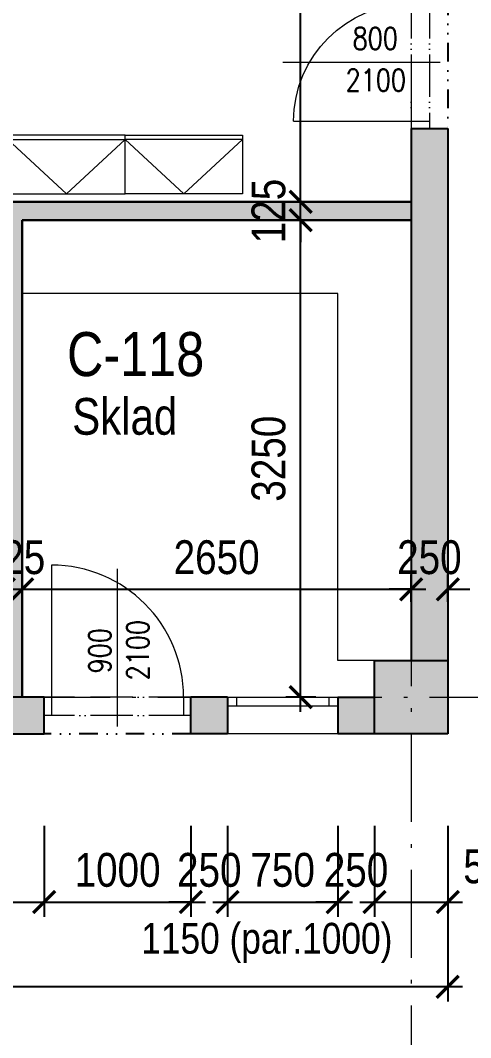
# Model space of a CAD drawing. Header units: millimetres. Extents: x 325046 to 1268204, y 1875583 to 2761998.
# Drawn here: x 943416 to 946485, y 2580573 to 2587504 of the extents above; entities that cross this region are included whole.
import ezdxf

# ---------------------------------------------------------------- set-up
doc = ezdxf.new("R2010")
doc.units = ezdxf.units.MM
doc.header["$LTSCALE"] = 100
doc.header["$PDMODE"] = 65
for name, pattern in [('ACAD_ISO05W100', [33, 24, -3, 0, -3, 0, -3]), ('ACAD_ISO10W100', [18.5, 12, -3, 0.5, -3]), ('DIVIDE', [31.75, 12.7, -6.35, 0, -6.35, 0, -6.35])]:
    doc.linetypes.add(name, pattern=pattern)
for name, color, linetype, lineweight, true_color in [('DVEŘE - POPIS', 7, 'Continuous', 5, 0x008a22), ('INTERIÉR', 7, 'Continuous', 5, 0xa65930), ('otvory', 7, 'Continuous', 20, 0xb30000), ('PŘÍČKY - SDK', 7, 'Continuous', 30, 0x6a1174)]:
    doc.layers.add(name, color=color, linetype=linetype, lineweight=lineweight, true_color=true_color)
for name, color, linetype in [('kóty 100', 5, 'Continuous'), ('NRŘ', 6, 'DIVIDE'), ('PŘÍČKY - ZDĚNÉ', 4, 'Continuous'), ('ČÍSLO MÍSTNOSTI', 4, 'Continuous'), ('ŽB- SLOUPY', 3, 'Continuous')]:
    doc.layers.add(name, color=color, linetype=linetype)
for name, color, linetype, lineweight in [('Objekty - osy', 5, 'ACAD_ISO10W100', 20), ('ŠRAF-YTONG', 54, 'Continuous', 9), ('ŽB - Šraf-prefa', 253, 'Continuous', 13)]:
    doc.layers.add(name, color=color, linetype=linetype, lineweight=lineweight)
doc.layers.add('POPIS MÍSTNOSTÍ', color=7, linetype='Continuous', true_color=0x072bf2)
doc.layers.add('ŠRAF - SDK', color=7, linetype='Continuous', true_color=0xfbe0ee)
doc.styles.add('ARIAL NARROW', font='ARIALN.TTF')
doc.styles.add('FSIMPLEX', font='simplex.shx')
doc.dimstyles.new('100', dxfattribs={"dimscale": 100, "dimtxt": 2.3, "dimasz": 1.5, "dimexe": 1, "dimexo": 4, "dimgap": 1, "dimtad": 1, "dimdec": 0, "dimzin": 0, "dimdsep": 46, "dimtxsty": 'ARIAL NARROW', "dimblk": 'ARCHTICK', "dimcen": 4, "dimdle": 1, "dimclrd": 256, "dimclre": 256, "dimclrt": 7, "dimadec": 0, "dimazin": 0, "dimtfac": 1, "dimtdec": 0, "dimtix": 1, "dimtofl": 0, "dimtmove": 0, "dimatfit": 2, "dimldrblk": 'OBLIQUE', "dimfxl": 1, "dimtolj": 1, "dimtzin": 0, "dimlwd": -1, "dimlwe": -1, "dimarcsym": 1})

# ---------------------------------------------------------------- blocks, each defined once
blk = doc.blocks.new('A$C2DA8013F')
at = {"layer": 'otvory'}
for p, q in [((74.6, 850), (999.6, 850)), ((874.6, 50), (999.6, 50))]:
    blk.add_line(p, q, dxfattribs=at)
at = {"layer": 'otvory', "linetype": 'ACAD_ISO05W100', "ltscale": 0.12}
for p, q in [((874.6, 0), (874.6, 900)), ((999.6, 0), (999.6, 900))]:
    blk.add_line(p, q, dxfattribs=at)
at = {"layer": 'otvory', "ltscale": 2, "transparency": 33554687}
blk.add_line((1073.7, 450), (0, 450), dxfattribs=at)
blk.add_arc((874.6, 850), 800, 180, 270, dxfattribs=at)
blk = doc.blocks.new('A$C2EF056AC')
at = {"layer": 'otvory', "linetype": 'ACAD_ISO05W100', "ltscale": 0.12}
for p, q in [((900, 1000), (900, 0)), ((1025, 1000), (1025, 0))]:
    blk.add_line(p, q, dxfattribs=at)
at = {"layer": 'otvory'}
for p, q in [((900, 950), (1025, 950)), ((0, 50), (1025, 50))]:
    blk.add_line(p, q, dxfattribs=at)
at = {"layer": 'otvory', "ltscale": 2, "transparency": 33554687}
blk.add_line((1099, 500), (25.4, 500), dxfattribs=at)
blk.add_arc((900, 50), 900, 90, 180, dxfattribs=at)
blk = doc.blocks.new('_ARCHTICK')
at = {"color": 0, "linetype": 'ByBlock', "const_width": 0.15}
blk.add_lwpolyline([(-0.5, -0.5), (0.5, 0.5)], dxfattribs=at)
blk = doc.blocks.new('*D1193')
at = {"layer": 'Defpoints', "color": 0, "linetype": 'ByBlock', "ltscale": 100, "transparency": 16777216}
for p in [(910448.7, 2582417), (946328.7, 2582417), (910448.7, 2580919.4)]:
    blk.add_point(p, dxfattribs=at)
at = {"layer": 'kóty 100', "linetype": 'ByBlock', "ltscale": 100, "transparency": 16777216}
for p, q in [((910448.7, 2582017), (910448.7, 2580819.4)), ((946328.7, 2582017), (946328.7, 2580819.4)), ((946428.7, 2580919.4), (910348.7, 2580919.4))]:
    blk.add_line(p, q, dxfattribs=at)
at = {"layer": 'kóty 100', "linetype": 'ByBlock', "ltscale": 100, "transparency": 16777216, "xscale": 150, "yscale": 150, "zscale": 150, "rotation": 180}
blk.add_blockref('_ARCHTICK', (910448.7, 2580919.4), dxfattribs=at)
at = {"layer": 'kóty 100', "linetype": 'ByBlock', "ltscale": 100, "transparency": 16777216, "xscale": 150, "yscale": 150, "zscale": 150}
blk.add_blockref('_ARCHTICK', (946328.7, 2580919.4), dxfattribs=at)
at = {"layer": 'kóty 100', "color": 7, "linetype": 'ByBlock', "ltscale": 100, "transparency": 16777216, "insert": (928388.7, 2581136.8), "char_height": 230, "attachment_point": 5, "style": 'ARIAL NARROW'}
blk.add_mtext('\\A1;35880', dxfattribs=at)
blk = doc.blocks.new('_Oblique')
at = {"color": 0, "lineweight": -2}
blk.add_line((-0.5, -0.5), (0.5, 0.5), dxfattribs=at)
blk = doc.blocks.new('*D1208')
at = {"layer": 'Defpoints', "color": 0, "linetype": 'ByBlock', "ltscale": 100, "transparency": 16777216}
for p in [(938908.7, 2582417), (943578.7, 2582417), (943578.7, 2581497.5)]:
    blk.add_point(p, dxfattribs=at)
at = {"layer": 'kóty 100', "linetype": 'ByBlock', "ltscale": 100, "transparency": 16777216}
for p, q in [((938908.7, 2582017), (938908.7, 2581397.5)), ((943578.7, 2582017), (943578.7, 2581397.5)), ((938808.7, 2581497.5), (943678.7, 2581497.5))]:
    blk.add_line(p, q, dxfattribs=at)
at = {"layer": 'kóty 100', "linetype": 'ByBlock', "ltscale": 100, "transparency": 16777216, "xscale": 150, "yscale": 150, "zscale": 150, "rotation": 180}
blk.add_blockref('_ARCHTICK', (938908.7, 2581497.5), dxfattribs=at)
at = {"layer": 'kóty 100', "linetype": 'ByBlock', "ltscale": 100, "transparency": 16777216, "xscale": 150, "yscale": 150, "zscale": 150}
blk.add_blockref('_ARCHTICK', (943578.7, 2581497.5), dxfattribs=at)
at = {"layer": 'kóty 100', "color": 7, "linetype": 'ByBlock', "ltscale": 100, "transparency": 16777216, "insert": (941243.7, 2581715), "char_height": 230, "attachment_point": 5, "style": 'ARIAL NARROW'}
blk.add_mtext('\\A1;4670', dxfattribs=at)
blk = doc.blocks.new('*D1209')
at = {"layer": 'Defpoints', "color": 0, "linetype": 'ByBlock', "ltscale": 100, "transparency": 16777216}
for p in [(943578.7, 2582417), (944578.7, 2582417), (944578.7, 2581497.5)]:
    blk.add_point(p, dxfattribs=at)
at = {"layer": 'kóty 100', "linetype": 'ByBlock', "ltscale": 100, "transparency": 16777216}
for p, q in [((943578.7, 2582017), (943578.7, 2581397.5)), ((944578.7, 2582017), (944578.7, 2581397.5)), ((943478.7, 2581497.5), (944678.7, 2581497.5))]:
    blk.add_line(p, q, dxfattribs=at)
at = {"layer": 'kóty 100', "linetype": 'ByBlock', "ltscale": 100, "transparency": 16777216, "xscale": 150, "yscale": 150, "zscale": 150, "rotation": 180}
blk.add_blockref('_ARCHTICK', (943578.7, 2581497.5), dxfattribs=at)
at = {"layer": 'kóty 100', "linetype": 'ByBlock', "ltscale": 100, "transparency": 16777216, "xscale": 150, "yscale": 150, "zscale": 150}
blk.add_blockref('_ARCHTICK', (944578.7, 2581497.5), dxfattribs=at)
at = {"layer": 'kóty 100', "color": 7, "linetype": 'ByBlock', "ltscale": 100, "transparency": 16777216, "insert": (944078.7, 2581715), "char_height": 230, "attachment_point": 5, "style": 'ARIAL NARROW'}
blk.add_mtext('\\A1;1000', dxfattribs=at)
blk = doc.blocks.new('*D1210')
at = {"layer": 'Defpoints', "color": 0, "linetype": 'ByBlock', "ltscale": 100, "transparency": 16777216}
for p in [(944578.7, 2582417), (944828.7, 2582417), (944828.7, 2581497.5)]:
    blk.add_point(p, dxfattribs=at)
at = {"layer": 'kóty 100', "linetype": 'ByBlock', "ltscale": 100, "transparency": 16777216}
for p, q in [((944578.7, 2582017), (944578.7, 2581397.5)), ((944828.7, 2582017), (944828.7, 2581397.5)), ((944578.7, 2581497.5), (944428.7, 2581497.5)), ((944828.7, 2581497.5), (944978.7, 2581497.5))]:
    blk.add_line(p, q, dxfattribs=at)
at = {"layer": 'kóty 100', "linetype": 'ByBlock', "ltscale": 100, "transparency": 16777216, "xscale": 150, "yscale": 150, "zscale": 150}
blk.add_blockref('_ARCHTICK', (944578.7, 2581497.5), dxfattribs=at)
at = {"layer": 'kóty 100', "linetype": 'ByBlock', "ltscale": 100, "transparency": 16777216, "xscale": 150, "yscale": 150, "zscale": 150, "rotation": 180}
blk.add_blockref('_ARCHTICK', (944828.7, 2581497.5), dxfattribs=at)
at = {"layer": 'kóty 100', "color": 7, "linetype": 'ByBlock', "ltscale": 100, "transparency": 16777216, "insert": (944703.7, 2581715), "char_height": 230, "attachment_point": 5, "style": 'ARIAL NARROW'}
blk.add_mtext('\\A1;250', dxfattribs=at)
blk = doc.blocks.new('*D1211')
at = {"layer": 'Defpoints', "color": 0, "linetype": 'ByBlock', "ltscale": 100, "transparency": 16777216}
for p in [(944828.7, 2582417), (945578.7, 2582417), (945578.7, 2581497.5)]:
    blk.add_point(p, dxfattribs=at)
at = {"layer": 'kóty 100', "linetype": 'ByBlock', "ltscale": 100, "transparency": 16777216}
for p, q in [((944828.7, 2582017), (944828.7, 2581397.5)), ((945578.7, 2582017), (945578.7, 2581397.5)), ((944728.7, 2581497.5), (945678.7, 2581497.5))]:
    blk.add_line(p, q, dxfattribs=at)
at = {"layer": 'kóty 100', "linetype": 'ByBlock', "ltscale": 100, "transparency": 16777216, "xscale": 150, "yscale": 150, "zscale": 150, "rotation": 180}
blk.add_blockref('_ARCHTICK', (944828.7, 2581497.5), dxfattribs=at)
at = {"layer": 'kóty 100', "linetype": 'ByBlock', "ltscale": 100, "transparency": 16777216, "xscale": 150, "yscale": 150, "zscale": 150}
blk.add_blockref('_ARCHTICK', (945578.7, 2581497.5), dxfattribs=at)
at = {"layer": 'kóty 100', "color": 7, "linetype": 'ByBlock', "ltscale": 100, "transparency": 16777216, "insert": (945203.7, 2581715), "char_height": 230, "attachment_point": 5, "style": 'ARIAL NARROW'}
blk.add_mtext('\\A1;750', dxfattribs=at)
blk = doc.blocks.new('*D1212')
at = {"layer": 'Defpoints', "color": 0, "linetype": 'ByBlock', "ltscale": 100, "transparency": 16777216}
for p in [(945578.7, 2582417), (945828.7, 2582417), (945828.7, 2581497.5)]:
    blk.add_point(p, dxfattribs=at)
at = {"layer": 'kóty 100', "linetype": 'ByBlock', "ltscale": 100, "transparency": 16777216}
for p, q in [((945578.7, 2582017), (945578.7, 2581397.5)), ((945828.7, 2582017), (945828.7, 2581397.5)), ((945578.7, 2581497.5), (945428.7, 2581497.5)), ((945828.7, 2581497.5), (945978.7, 2581497.5))]:
    blk.add_line(p, q, dxfattribs=at)
at = {"layer": 'kóty 100', "linetype": 'ByBlock', "ltscale": 100, "transparency": 16777216, "xscale": 150, "yscale": 150, "zscale": 150}
blk.add_blockref('_ARCHTICK', (945578.7, 2581497.5), dxfattribs=at)
at = {"layer": 'kóty 100', "linetype": 'ByBlock', "ltscale": 100, "transparency": 16777216, "xscale": 150, "yscale": 150, "zscale": 150, "rotation": 180}
blk.add_blockref('_ARCHTICK', (945828.7, 2581497.5), dxfattribs=at)
at = {"layer": 'kóty 100', "color": 7, "linetype": 'ByBlock', "ltscale": 100, "transparency": 16777216, "insert": (945703.7, 2581715), "char_height": 230, "attachment_point": 5, "style": 'ARIAL NARROW'}
blk.add_mtext('\\A1;250', dxfattribs=at)
blk = doc.blocks.new('*D1213')
at = {"layer": 'Defpoints', "color": 0, "linetype": 'ByBlock', "ltscale": 100, "transparency": 16777216}
for p in [(945828.7, 2582417), (946328.7, 2582417), (946328.7, 2581497.5)]:
    blk.add_point(p, dxfattribs=at)
at = {"layer": 'kóty 100', "linetype": 'ByBlock', "ltscale": 100, "transparency": 16777216}
for p, q in [((945828.7, 2582017), (945828.7, 2581397.5)), ((946328.7, 2582017), (946328.7, 2581397.5)), ((945728.7, 2581497.5), (946428.7, 2581497.5))]:
    blk.add_line(p, q, dxfattribs=at)
at = {"layer": 'kóty 100', "linetype": 'ByBlock', "ltscale": 100, "transparency": 16777216, "xscale": 150, "yscale": 150, "zscale": 150, "rotation": 180}
blk.add_blockref('_ARCHTICK', (945828.7, 2581497.5), dxfattribs=at)
at = {"layer": 'kóty 100', "linetype": 'ByBlock', "ltscale": 100, "transparency": 16777216, "xscale": 150, "yscale": 150, "zscale": 150}
blk.add_blockref('_ARCHTICK', (946328.7, 2581497.5), dxfattribs=at)
at = {"layer": 'kóty 100', "color": 7, "linetype": 'ByBlock', "ltscale": 100, "transparency": 16777216, "insert": (946654.5, 2581738.7), "char_height": 230, "attachment_point": 5, "style": 'ARIAL NARROW'}
blk.add_mtext('\\A1;500', dxfattribs=at)
blk = doc.blocks.new('*D1310')
at = {"layer": 'Defpoints', "color": 0, "linetype": 'ByBlock', "ltscale": 100, "transparency": 16777216}
for p in [(943428.7, 2583627.8), (943303.7, 2582892.7), (943428.7, 2582892.7)]:
    blk.add_point(p, dxfattribs=at)
at = {"layer": 'kóty 100', "linetype": 'ByBlock', "ltscale": 100, "transparency": 16777216}
for p, q in [((943303.7, 2583292.7), (943303.7, 2583727.8)), ((943428.7, 2583292.7), (943428.7, 2583727.8)), ((943303.7, 2583627.8), (943153.7, 2583627.8)), ((943428.7, 2583627.8), (943578.7, 2583627.8))]:
    blk.add_line(p, q, dxfattribs=at)
at = {"layer": 'kóty 100', "linetype": 'ByBlock', "ltscale": 100, "transparency": 16777216, "xscale": 150, "yscale": 150, "zscale": 150}
blk.add_blockref('_ARCHTICK', (943303.7, 2583627.8), dxfattribs=at)
at = {"layer": 'kóty 100', "linetype": 'ByBlock', "ltscale": 100, "transparency": 16777216, "xscale": 150, "yscale": 150, "zscale": 150, "rotation": 180}
blk.add_blockref('_ARCHTICK', (943428.7, 2583627.8), dxfattribs=at)
at = {"layer": 'kóty 100', "color": 7, "linetype": 'ByBlock', "ltscale": 100, "transparency": 16777216, "insert": (943366.2, 2583845.2), "char_height": 230, "attachment_point": 5, "style": 'ARIAL NARROW'}
blk.add_mtext('\\A1;125', dxfattribs=at)
blk = doc.blocks.new('*D1311')
at = {"layer": 'Defpoints', "color": 0, "linetype": 'ByBlock', "ltscale": 100, "transparency": 16777216}
for p in [(946078.7, 2583627.8), (946078.7, 2583142.7), (943428.7, 2582892.7)]:
    blk.add_point(p, dxfattribs=at)
at = {"layer": 'kóty 100', "linetype": 'ByBlock', "ltscale": 100, "transparency": 16777216}
for p, q in [((943428.7, 2583292.7), (943428.7, 2583727.8)), ((946078.7, 2583542.7), (946078.7, 2583727.8)), ((943328.7, 2583627.8), (946178.7, 2583627.8))]:
    blk.add_line(p, q, dxfattribs=at)
at = {"layer": 'kóty 100', "linetype": 'ByBlock', "ltscale": 100, "transparency": 16777216, "xscale": 150, "yscale": 150, "zscale": 150, "rotation": 180}
blk.add_blockref('_ARCHTICK', (943428.7, 2583627.8), dxfattribs=at)
at = {"layer": 'kóty 100', "linetype": 'ByBlock', "ltscale": 100, "transparency": 16777216, "xscale": 150, "yscale": 150, "zscale": 150}
blk.add_blockref('_ARCHTICK', (946078.7, 2583627.8), dxfattribs=at)
at = {"layer": 'kóty 100', "color": 7, "linetype": 'ByBlock', "ltscale": 100, "transparency": 16777216, "insert": (944753.7, 2583845.2), "char_height": 230, "attachment_point": 5, "style": 'ARIAL NARROW'}
blk.add_mtext('\\A1;2650', dxfattribs=at)
blk = doc.blocks.new('*D1312')
at = {"layer": 'Defpoints', "color": 0, "linetype": 'ByBlock', "ltscale": 100, "transparency": 16777216}
for p in [(946328.7, 2583627.8), (946078.7, 2583142.7), (946328.7, 2583142.7)]:
    blk.add_point(p, dxfattribs=at)
at = {"layer": 'kóty 100', "linetype": 'ByBlock', "ltscale": 100, "transparency": 16777216}
for p, q in [((946078.7, 2583542.7), (946078.7, 2583727.8)), ((946328.7, 2583542.7), (946328.7, 2583727.8)), ((946078.7, 2583627.8), (945928.7, 2583627.8)), ((946328.7, 2583627.8), (946478.7, 2583627.8))]:
    blk.add_line(p, q, dxfattribs=at)
at = {"layer": 'kóty 100', "linetype": 'ByBlock', "ltscale": 100, "transparency": 16777216, "xscale": 150, "yscale": 150, "zscale": 150}
blk.add_blockref('_ARCHTICK', (946078.7, 2583627.8), dxfattribs=at)
at = {"layer": 'kóty 100', "linetype": 'ByBlock', "ltscale": 100, "transparency": 16777216, "xscale": 150, "yscale": 150, "zscale": 150, "rotation": 180}
blk.add_blockref('_ARCHTICK', (946328.7, 2583627.8), dxfattribs=at)
at = {"layer": 'kóty 100', "color": 7, "linetype": 'ByBlock', "ltscale": 100, "transparency": 16777216, "insert": (946203.7, 2583845.2), "char_height": 230, "attachment_point": 5, "style": 'ARIAL NARROW'}
blk.add_mtext('\\A1;250', dxfattribs=at)
blk = doc.blocks.new('*D1313')
at = {"layer": 'Defpoints', "color": 0, "linetype": 'ByBlock', "ltscale": 100, "transparency": 16777216}
for p in [(945325.9, 2586142.6), (946078.7, 2586142.6), (945828.7, 2582892.7)]:
    blk.add_point(p, dxfattribs=at)
at = {"layer": 'kóty 100', "linetype": 'ByBlock', "ltscale": 100, "transparency": 16777216}
for p, q in [((945325.9, 2582792.7), (945325.9, 2586242.6)), ((945678.7, 2586142.6), (945225.9, 2586142.6)), ((945428.7, 2582892.7), (945225.9, 2582892.7))]:
    blk.add_line(p, q, dxfattribs=at)
at = {"layer": 'kóty 100', "linetype": 'ByBlock', "ltscale": 100, "transparency": 16777216, "xscale": 150, "yscale": 150, "zscale": 150}
for p, rotation in [((945325.9, 2586142.6), 90), ((945325.9, 2582892.7), 270)]:
    blk.add_blockref('_ARCHTICK', p, dxfattribs=dict(at, rotation=rotation))
at = {"layer": 'kóty 100', "color": 7, "linetype": 'ByBlock', "ltscale": 100, "transparency": 16777216, "insert": (945108.4, 2584517.7), "char_height": 230, "attachment_point": 5, "rotation": 90, "style": 'ARIAL NARROW'}
blk.add_mtext('\\A1;3250', dxfattribs=at)
blk = doc.blocks.new('*D1314')
at = {"layer": 'Defpoints', "color": 0, "linetype": 'ByBlock', "ltscale": 100, "transparency": 16777216}
for p in [(945325.9, 2586267.6), (946078.7, 2586267.6), (946078.7, 2586142.6)]:
    blk.add_point(p, dxfattribs=at)
at = {"layer": 'kóty 100', "linetype": 'ByBlock', "ltscale": 100, "transparency": 16777216}
for p, q in [((945325.9, 2586267.6), (945325.9, 2586417.6)), ((945678.7, 2586267.6), (945225.9, 2586267.6)), ((945678.7, 2586142.6), (945225.9, 2586142.6)), ((945325.9, 2586142.6), (945325.9, 2585992.6))]:
    blk.add_line(p, q, dxfattribs=at)
at = {"layer": 'kóty 100', "linetype": 'ByBlock', "ltscale": 100, "transparency": 16777216, "xscale": 150, "yscale": 150, "zscale": 150}
for p, rotation in [((945325.9, 2586267.6), 270), ((945325.9, 2586142.6), 90)]:
    blk.add_blockref('_ARCHTICK', p, dxfattribs=dict(at, rotation=rotation))
at = {"layer": 'kóty 100', "color": 7, "linetype": 'ByBlock', "ltscale": 100, "transparency": 16777216, "insert": (945108.4, 2586205.1), "char_height": 230, "attachment_point": 5, "rotation": 90, "style": 'ARIAL NARROW'}
blk.add_mtext('\\A1;125', dxfattribs=at)
blk = doc.blocks.new('*D1315')
at = {"layer": 'Defpoints', "color": 0, "linetype": 'ByBlock', "ltscale": 100, "transparency": 16777216}
for p in [(945325.9, 2591092.7), (945828.7, 2591092.7), (946078.7, 2586267.6)]:
    blk.add_point(p, dxfattribs=at)
at = {"layer": 'kóty 100', "linetype": 'ByBlock', "ltscale": 100, "transparency": 16777216}
for p, q in [((945325.9, 2586167.6), (945325.9, 2591192.7)), ((945428.7, 2591092.7), (945225.9, 2591092.7)), ((945678.7, 2586267.6), (945225.9, 2586267.6))]:
    blk.add_line(p, q, dxfattribs=at)
at = {"layer": 'kóty 100', "linetype": 'ByBlock', "ltscale": 100, "transparency": 16777216, "xscale": 150, "yscale": 150, "zscale": 150}
for p, rotation in [((945325.9, 2591092.7), 90), ((945325.9, 2586267.6), 270)]:
    blk.add_blockref('_ARCHTICK', p, dxfattribs=dict(at, rotation=rotation))
at = {"layer": 'kóty 100', "color": 7, "linetype": 'ByBlock', "ltscale": 100, "transparency": 16777216, "insert": (945108.4, 2588680.2), "char_height": 230, "attachment_point": 5, "rotation": 90, "style": 'ARIAL NARROW'}
blk.add_mtext('\\A1;4825', dxfattribs=at)

msp = doc.modelspace()

# ---------------------------------------------------------------- hatches: boundary and pattern name
at = {"layer": 'ŠRAF - SDK', "ltscale": 100}
h = msp.add_hatch(color=256, dxfattribs=at)
h.dxf.hatch_style = 1
h.paths.add_polyline_path([(940003.7, 2586267.6), (940003.7, 2588817.7), (939878.7, 2588817.7), (939878.7, 2585792.7), (940003.7, 2585792.7), (940003.7, 2586142.6), (943303.7, 2586142.6), (943303.7, 2584842.7), (943253.7, 2584842.7), (943253.7, 2584717.7), (943303.7, 2584717.7), (943303.7, 2582892.7), (943328.7, 2582892.7), (943428.7, 2582892.7), (943428.7, 2586142.6), (946078.7, 2586142.6), (946078.7, 2586267.6)])
h.paths.add_polyline_path([(942203.7, 2584717.7), (942203.7, 2582892.7), (942353.7, 2582892.7), (942353.7, 2584717.7), (942453.7, 2584717.7), (942453.7, 2584842.7), (940003.7, 2584842.7), (940003.7, 2584892.7), (939878.7, 2584892.7), (939878.7, 2584617.7), (940003.7, 2584617.7), (940003.7, 2584717.7)])
h.paths.add_polyline_path([(940003.7, 2583717.7), (939878.7, 2583717.7), (939878.7, 2582892.7), (940003.7, 2582892.7)])
at = {"layer": 'ŠRAF-YTONG', "linetype": 'ByBlock', "ltscale": 100, "true_color": 0x919191}
h = msp.add_hatch(color=252, dxfattribs=at)
h.dxf.hatch_style = 1
h.paths.add_polyline_path([(946078.7, 2589842.7), (946328.7, 2589842.7), (946328.7, 2590642.7), (946078.7, 2590642.7)])
h.paths.add_polyline_path([(946328.7, 2588842.7), (946078.7, 2588842.7), (946078.7, 2587667.6), (946328.7, 2587667.6)])
h.paths.add_polyline_path([(946328.7, 2586767.6), (946078.7, 2586767.6), (946078.7, 2583142.7), (946328.7, 2583142.7)])
h.paths.add_polyline_path([(945578.7, 2582892.7), (945578.7, 2582642.7), (945828.7, 2582642.7), (945828.7, 2582892.7)])
h.paths.add_polyline_path([(944828.7, 2582642.7), (944828.7, 2582892.7), (944578.7, 2582892.7), (944578.7, 2582642.7)])
h.paths.add_polyline_path([(938908.7, 2582892.7), (938908.7, 2582642.7), (943578.7, 2582642.7), (943578.7, 2582892.7)])
h.paths.add_polyline_path([(937908.7, 2582642.7), (937908.7, 2582892.7), (934328.7, 2582892.7), (934328.7, 2582642.7)])
h.paths.add_polyline_path([(933578.7, 2582892.7), (933578.7, 2582642.7), (933828.7, 2582642.7), (933828.7, 2582892.7)])
h.paths.add_polyline_path([(927903.7, 2582892.7), (927903.7, 2582642.7), (932578.7, 2582642.7), (932578.7, 2582892.7)])
h.paths.add_polyline_path([(927003.7, 2582642.7), (927003.7, 2582892.7), (922328.7, 2582892.7), (922328.7, 2582642.7)])
h.paths.add_polyline_path([(921828.7, 2582642.7), (921828.7, 2582892.7), (917153.7, 2582892.7), (917153.7, 2582642.7)])
h.paths.add_polyline_path([(916253.7, 2582642.7), (916253.7, 2582892.7), (911598.7, 2582892.7), (911598.7, 2582642.7), (911828.7, 2582642.7)])
h.paths.add_polyline_path([(910448.7, 2582642.7), (910598.7, 2582642.7), (910598.7, 2582892.7), (910448.7, 2582892.7)])
at = {"layer": 'ŽB - Šraf-prefa', "ltscale": 100}
h = msp.add_hatch(color=256, dxfattribs=at)
h.dxf.hatch_style = 1
h.paths.add_polyline_path([(946328.7, 2583142.7), (945828.7, 2583142.7), (945828.7, 2582642.7), (946328.7, 2582642.7)])

# ---------------------------------------------------------------- linework, layer by layer
at = {"layer": 'INTERIÉR', "ltscale": 100}
msp.add_line((945828.7, 2583142.7), (945578.7, 2583142.7), dxfattribs=at)
at = {"layer": 'INTERIÉR'}
for points in [[(943331.1, 2586722), (943331.1, 2586321.9), (944131, 2586321.9), (944131, 2586722)], [(944931, 2586722), (944931, 2586321.9), (944131, 2586321.9), (944131, 2586722)]]:
    msp.add_lwpolyline(points, close=True, dxfattribs=at)
for points in [[(943331.1, 2586692), (944131, 2586691.9), (943731, 2586321.9), (943331.1, 2586692)], [(944931, 2586692), (944131, 2586691.9), (944531, 2586321.9), (944931, 2586692)]]:
    msp.add_lwpolyline(points, dxfattribs=at)
at = {"layer": 'INTERIÉR', "ltscale": 100}
msp.add_lwpolyline([(945578.7, 2583142.7), (945578.7, 2585642.6), (943428.7, 2585642.6)], dxfattribs=at)
at = {"layer": 'NRŘ', "ltscale": 0.1}
for p, q in [((946328.7, 2587667.6), (946328.7, 2586767.6)), ((944578.7, 2582642.7), (943578.7, 2582642.7))]:
    msp.add_line(p, q, dxfattribs=at)
at = {"layer": 'Objekty - osy', "ltscale": 0.5}
for points in [[(946078.7, 2591892.7), (946078.7, 2469892.7)], [(908279.2, 2582892.7), (947078.7, 2582892.7)]]:
    msp.add_lwpolyline(points, dxfattribs=at)
at = {"layer": 'otvory', "ltscale": 100}
for p, q in [((944828.7, 2582892.7), (945578.7, 2582892.7)), ((944888.7, 2582892.7), (944888.7, 2582832.7)), ((945518.7, 2582892.7), (945518.7, 2582832.7)), ((945578.7, 2582832.7), (944828.7, 2582832.7)), ((945578.7, 2582642.7), (944828.7, 2582642.7))]:
    msp.add_line(p, q, dxfattribs=at)
at = {"layer": 'PŘÍČKY - SDK'}
for p, q in [((943428.7, 2586142.6), (943428.7, 2582892.7)), ((946078.7, 2586142.6), (943428.7, 2586142.6))]:
    msp.add_line(p, q, dxfattribs=at)
msp.add_lwpolyline([(940003.7, 2588817.7), (940003.7, 2586267.6), (946078.7, 2586267.6)], dxfattribs=at)
at = {"layer": 'PŘÍČKY - ZDĚNÉ', "ltscale": 100}
for p, q in [((946078.7, 2586767.6), (946328.7, 2586767.6)), ((945578.7, 2582892.7), (945828.7, 2582892.7)), ((945828.7, 2582642.7), (945578.7, 2582642.7))]:
    msp.add_line(p, q, dxfattribs=at)
at = {"layer": 'PŘÍČKY - ZDĚNÉ'}
for p, q in [((944828.7, 2582892.7), (944828.7, 2582642.7)), ((945578.7, 2582892.7), (945578.7, 2582642.7))]:
    msp.add_line(p, q, dxfattribs=at)
at = {"layer": 'PŘÍČKY - ZDĚNÉ', "ltscale": 100}
for points in [[(946078.7, 2586767.6), (946078.7, 2583142.7)], [(946328.7, 2586767.6), (946328.7, 2583142.7)], [(938908.7, 2582642.7), (943578.7, 2582642.7), (943578.7, 2582892.7), (938908.7, 2582892.7)], [(944828.7, 2582642.7), (944578.7, 2582642.7), (944578.7, 2582892.7)], [(944828.7, 2582892.7), (944578.7, 2582892.7)]]:
    msp.add_lwpolyline(points, dxfattribs=at)
at = {"layer": 'ŽB- SLOUPY'}
msp.add_lwpolyline([(946328.7, 2582642.7), (945828.7, 2582642.7), (945828.7, 2583142.7), (946328.7, 2583142.7)], close=True, dxfattribs=at)

# ---------------------------------------------------------------- block references
at = {"layer": 'otvory', "xscale": -1, "rotation": 180}
msp.add_blockref('A$C2DA8013F', (945204, 2587667.6), dxfattribs=at)
at = {"layer": 'otvory', "ltscale": 100, "rotation": 270}
msp.add_blockref('A$C2EF056AC', (943578.7, 2583792.7), dxfattribs=at)

# ---------------------------------------------------------------- texts
at = {"layer": 'DVEŘE - POPIS', "style": 'FSIMPLEX', "width": 0.8}
for s, p in [('800', (945680.6, 2587306.3)), ('2100', (945632.8, 2587022.3))]:
    msp.add_text(s, height=150, dxfattribs=at).set_placement(p)
for s, p in [('2100', (944291.4, 2583007.5)), ('900', (944033.2, 2583055.2))]:
    msp.add_text(s, height=150, rotation=90, dxfattribs=at).set_placement(p)
at = {"layer": 'POPIS MÍSTNOSTÍ', "style": 'ARIAL NARROW'}
for s, insert, char_height, width, attachment_point in [('Sklad ', (944485.8, 2584931.2, 0), 250, 3980.887, 3), ('1150 (par.1000)', (944239.9, 2581081.9, 0), 210, 2786.621, 7)]:
    msp.add_mtext(s, dxfattribs=dict(at, insert=insert, char_height=char_height, width=width, attachment_point=attachment_point))
at = {"layer": 'ČÍSLO MÍSTNOSTI', "style": 'ARIAL NARROW'}
msp.add_text('C-118', height=300, dxfattribs=at).set_placement((943734.1, 2585080.3))

# ---------------------------------------------------------------- dimensions: what is measured, and where the dimension line sits
at = {"layer": 'kóty 100', "linetype": 'ByBlock', "ltscale": 100}
for base, p1, p2, picture, middle in [((945325.9, 2591092.7), (946078.7, 2586267.6), (945828.7, 2591092.7), '*D1315', (945108.4, 2588680.2)), ((945325.9, 2586267.6), (946078.7, 2586142.6), (946078.7, 2586267.6), '*D1314', (945108.4, 2586205.1))]:
    dim = msp.add_linear_dim(base=base, p1=p1, p2=p2, angle=90, dimstyle='100', override={"dimtmove": 1}, dxfattribs=at)
    dim.commit()
    dim.dimension.update_dxf_attribs({"geometry": picture, "text_midpoint": middle})
dim = msp.add_linear_dim(base=(945325.9, 2586142.6), p1=(945828.7, 2582892.7), p2=(946078.7, 2586142.6), angle=90, dimstyle='100', dxfattribs=at)
dim.commit()
dim.dimension.update_dxf_attribs({"geometry": '*D1313', "text_midpoint": (945108.4, 2584517.7)})
for base, p1, p2, picture, middle in [((943428.7, 2583627.8), (943303.7, 2582892.7), (943428.7, 2582892.7), '*D1310', (943366.2, 2583845.2)), ((946078.7, 2583627.8), (943428.7, 2582892.7), (946078.7, 2583142.7), '*D1311', (944753.7, 2583845.2)), ((946328.7, 2583627.8), (946078.7, 2583142.7), (946328.7, 2583142.7), '*D1312', (946203.7, 2583845.2)), ((943578.7, 2581497.5), (938908.7, 2582417), (943578.7, 2582417), '*D1208', (941243.7, 2581715)), ((944578.7, 2581497.5), (943578.7, 2582417), (944578.7, 2582417), '*D1209', (944078.7, 2581715)), ((944828.7, 2581497.5), (944578.7, 2582417), (944828.7, 2582417), '*D1210', (944703.7, 2581715)), ((945578.7, 2581497.5), (944828.7, 2582417), (945578.7, 2582417), '*D1211', (945203.7, 2581715)), ((945828.7, 2581497.5), (945578.7, 2582417), (945828.7, 2582417), '*D1212', (945703.7, 2581715))]:
    dim = msp.add_linear_dim(base=base, p1=p1, p2=p2, dimstyle='100', override={"dimtmove": 1}, dxfattribs=at)
    dim.commit()
    dim.dimension.update_dxf_attribs({"geometry": picture, "text_midpoint": middle})
dim = msp.add_linear_dim(base=(910448.7, 2580919.4), p1=(946328.7, 2582417), p2=(910448.7, 2582417), dimstyle='100', dxfattribs=at)
dim.commit()
dim.dimension.update_dxf_attribs({"geometry": '*D1193', "text_midpoint": (928388.7, 2581136.8)})
dim = msp.add_linear_dim(base=(946328.7, 2581497.5), p1=(945828.7, 2582417), p2=(946328.7, 2582417), dimstyle='100', override={"dimtmove": 1}, dxfattribs=at)
dim.commit()
dim.dimension.update_dxf_attribs({"geometry": '*D1213', "text_midpoint": (946654.5, 2581521.3), "dimtype": 160})

doc.saveas('drawing.dxf')
